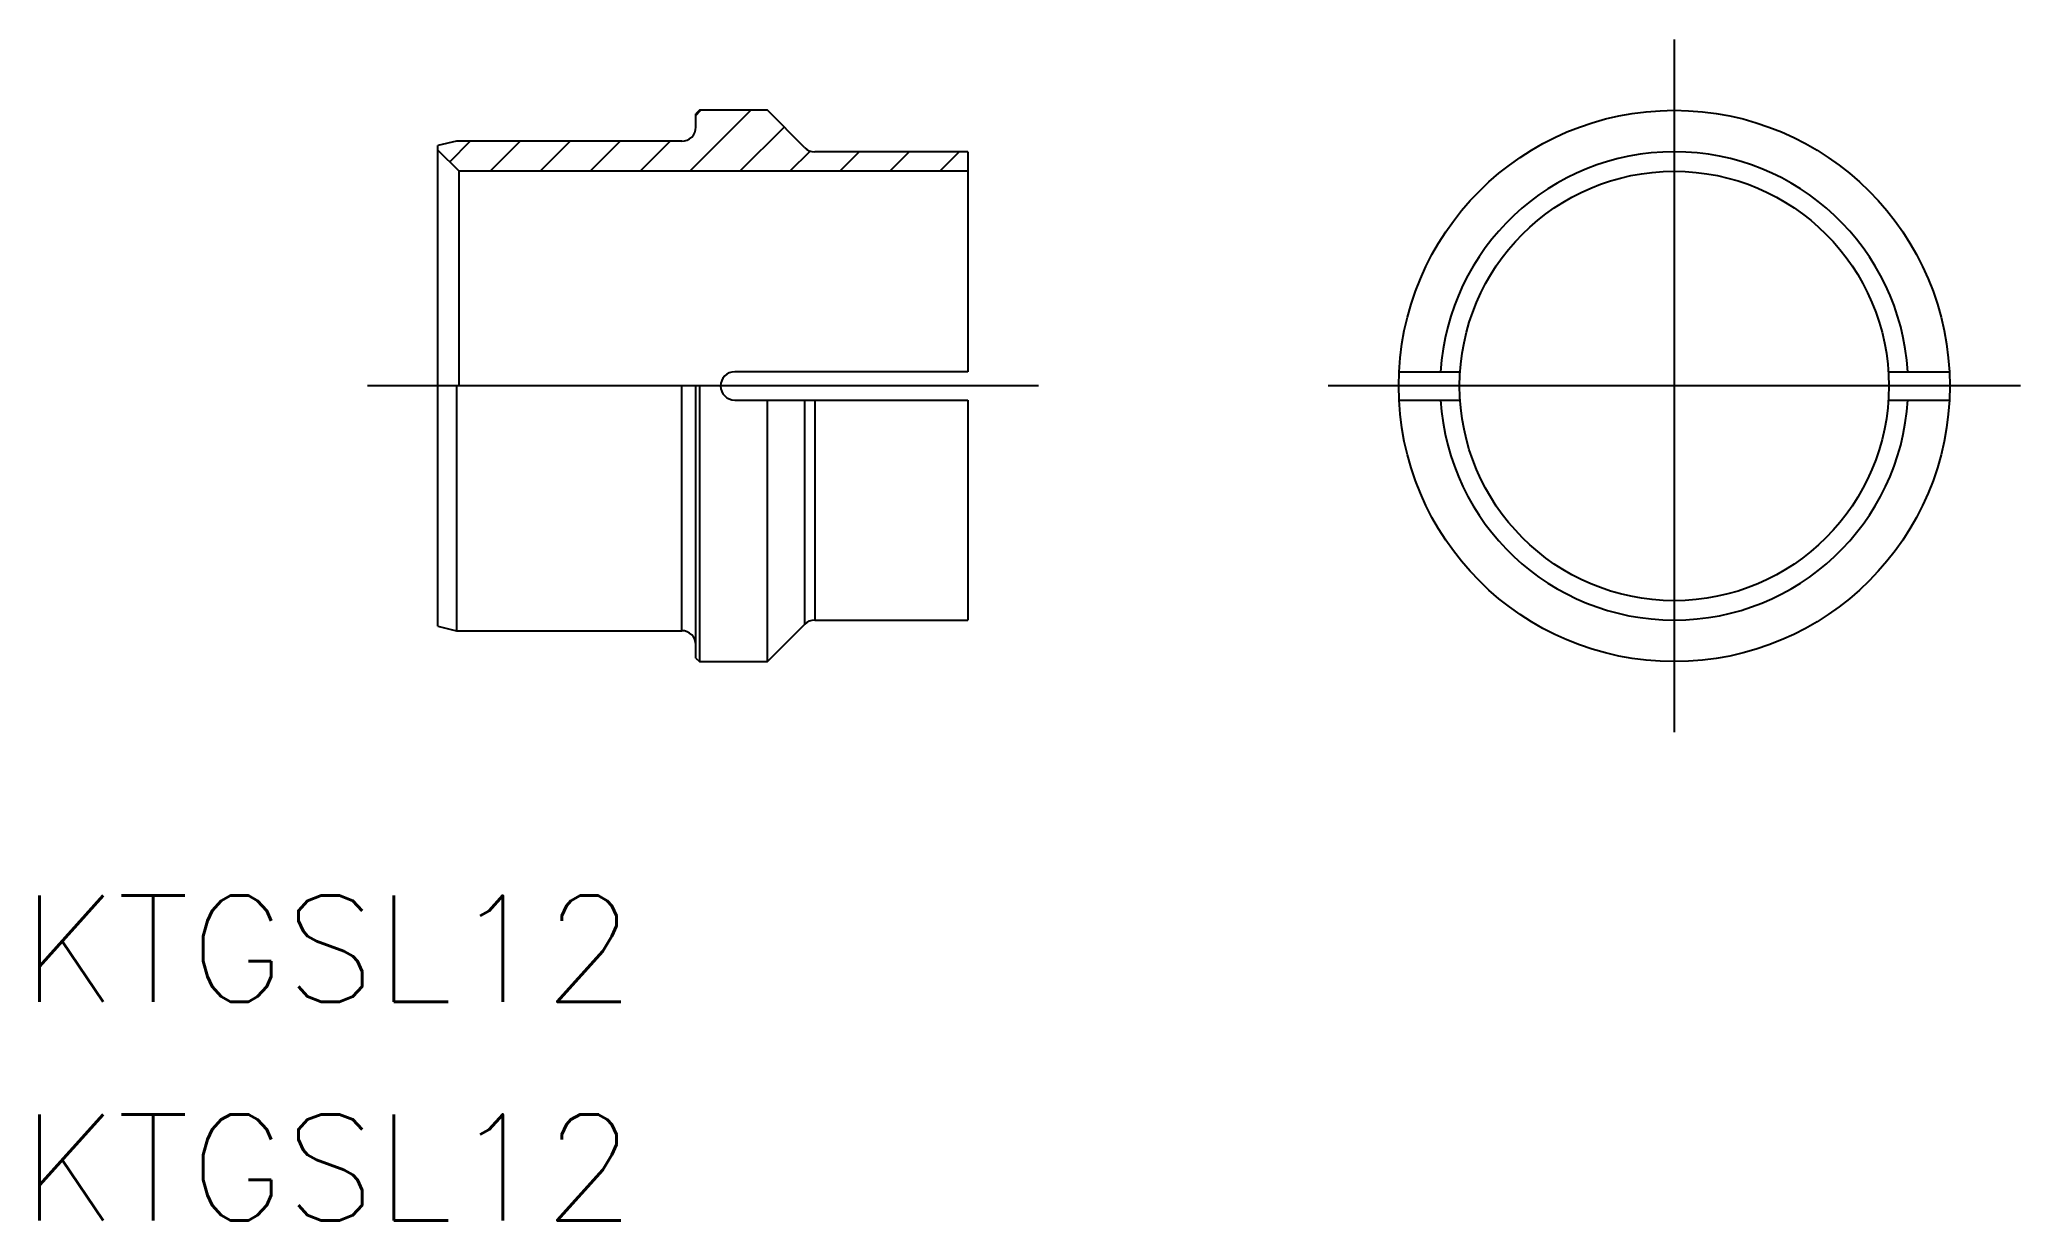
# Model space of a CAD drawing. Extents: x -46.3 to 9.8, y -23.6 to 9.8.
import ezdxf

# ---------------------------------------------------------------- set-up
doc = ezdxf.new("R2010")
doc.units = 0
doc.linetypes.add('CENTER', pattern=[50.8, 31.75, -6.35, 6.35, -6.35])
doc.layers.get('0').update_dxf_attribs({"linetype": 'CONTINUOUS'})
doc.layers.add('CENTER', color=1, linetype='CENTER')
doc.styles.get("Standard").update_dxf_attribs({"font": 'txt.shx', "height": 3, "bigfont": 'bigfont.shx'})

msp = doc.modelspace()

# ---------------------------------------------------------------- linework, layer by layer
at = {"color": 3, "linetype": 'CONTINUOUS'}
for p, q in [((-27.866, 6.075), (-26.141, 7.8)), ((-27.7, 7.655), (-27.555, 7.8)), ((-26.452, 6.075), (-25.201, 7.326)), ((-34.669, 6.344), (-34.087, 6.925)), ((-33.523, 6.075), (-32.673, 6.925)), ((-32.109, 6.075), (-31.259, 6.925)), ((-30.695, 6.075), (-29.845, 6.925)), ((-29.28, 6.075), (-28.43, 6.925)), ((-25.038, 6.075), (-24.466, 6.647)), ((-23.623, 6.075), (-23.073, 6.625)), ((-22.209, 6.075), (-21.659, 6.625)), ((-20.795, 6.075), (-20.245, 6.625))]:
    msp.add_line(p, q, dxfattribs=at)
at = {"color": 7, "linetype": 'CONTINUOUS'}
for p, q in [((-27.6, 7.8), (-27.7, 7.7)), ((-27.7, 7.325), (-27.7, 7.7)), ((-25.675, 7.8), (-27.6, 7.8)), ((-24.617, 6.742), (-25.675, 7.8)), ((-34.479, 6.925), (-35, 6.8)), ((-35, -6.8), (-35, 6.8)), ((-28.1, 6.925), (-34.479, 6.925)), ((-34.4, 6.075), (-35, 6.675)), ((-20, 6.625), (-24.334, 6.625)), ((-20, 6.625), (-20, 0.4)), ((-20, 6.075), (-34.4, 6.075)), ((-34.4, 0), (-34.4, 6.075)), ((-34.479, 0), (-34.479, -6.925)), ((-28.1, -6.925), (-28.1, 0)), ((-27.7, -7.7), (-27.7, 0)), ((-27.6, 0), (-27.6, -7.8)), ((-20, 0.4), (-26.6, 0.4)), ((-7.79, 0.4), (-6.062, 0.4)), ((6.062, 0.4), (7.79, 0.4)), ((-26.6, -0.4), (-20, -0.4)), ((-25.675, -7.8), (-25.675, -0.4)), ((-24.617, -6.742), (-24.617, -0.4)), ((-24.334, -0.4), (-24.334, -6.625)), ((-20, -0.4), (-20, -6.625)), ((-7.79, -0.4), (-6.062, -0.4)), ((6.062, -0.4), (7.79, -0.4)), ((-24.334, -6.625), (-20, -6.625)), ((-35, -6.8), (-34.479, -6.925)), ((-34.479, -6.925), (-28.1, -6.925)), ((-25.675, -7.8), (-24.617, -6.742)), ((-27.7, -7.7), (-27.6, -7.8)), ((-27.6, -7.8), (-25.675, -7.8))]:
    msp.add_line(p, q, dxfattribs=at)
for radius in [7.8, 6.075]:
    msp.add_circle((0, 0), radius, dxfattribs=at)
for centre, radius, start, end in [((-28.1, 7.325), 0.4, 270, 0), ((-24.334, 7.025), 0.4, 225, 270), ((0, 0), 6.625, 3.4615, 176.5385), ((-26.6, 0), 0.4, 90, 270), ((0, 0), 6.625, 183.4615, 356.5385), ((-24.334, -7.025), 0.4, 90, 135), ((-28.1, -7.325), 0.4, 0, 90)]:
    msp.add_arc(centre, radius, start, end, dxfattribs=at)
at = {"layer": 'CENTER', "color": 1, "linetype": 'CENTER'}
for p, q in [((0, 9.8), (0, -9.8)), ((-18, 0), (-37, 0)), ((9.8, 0), (-9.8, 0))]:
    msp.add_line(p, q, dxfattribs=at)

# ---------------------------------------------------------------- texts
at = {"color": 7, "linetype": 'CONTINUOUS'}
for p in [(-46.793, -17.422), (-46.793, -23.61)]:
    msp.add_text('KTGSL12', height=3, dxfattribs=at).set_placement(p)

doc.saveas('drawing.dxf')
